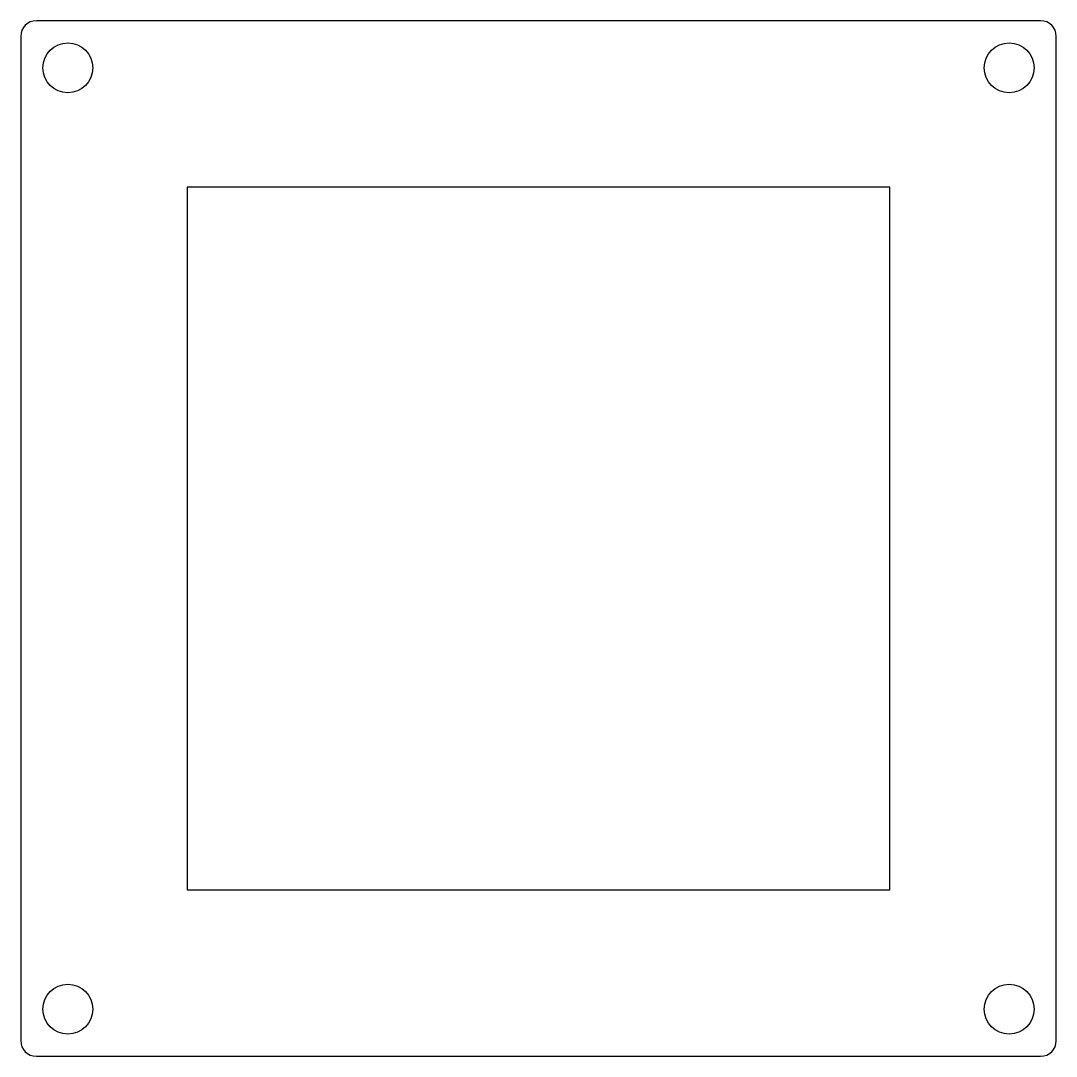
# Model space of a CAD drawing. Header units: millimetres. Extents: x -33 to 33, y -33 to 33.
import ezdxf

# ---------------------------------------------------------------- set-up
doc = ezdxf.new("R2010")
doc.units = ezdxf.units.MM

msp = doc.modelspace()

# ---------------------------------------------------------------- linework, layer by layer
at = {"color": 7, "linetype": 'Continuous', "lineweight": 25}
for p, q in [((32, 33), (-32, 33)), ((-33, 32), (-33, -32)), ((33, -32), (33, 32)), ((-22.4, 22.4), (-22.4, -22.4)), ((22.4, 22.4), (-22.4, 22.4)), ((22.4, -22.4), (22.4, 22.4)), ((-22.4, -22.4), (22.4, -22.4)), ((-32, -33), (32, -33))]:
    msp.add_line(p, q, dxfattribs=at)
for centre in [(-30, 30), (30, 30), (-30, -30), (30, -30)]:
    msp.add_circle(centre, 1.59, dxfattribs=at)
for centre, start, end in [((-32, 32), 90, 180), ((32, 32), 0, 90), ((-32, -32), 180, 270), ((32, -32), 270, 0)]:
    msp.add_arc(centre, 1, start, end, dxfattribs=at)

doc.saveas('drawing.dxf')
